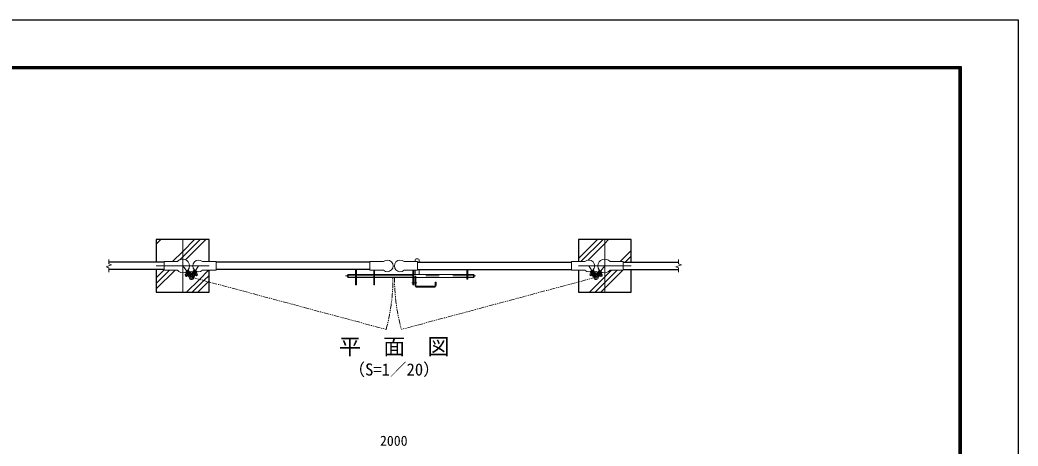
# Model space of a CAD drawing. Units: millimetres, scale not verified. Extents: x -4200 to 4200, y -2970 to 2970.
# Drawn here: x -529 to 4200, y 952 to 2970 of the extents above; entities that cross this region are included whole.
import ezdxf
from ezdxf.enums import TextEntityAlignment as Align

# ---------------------------------------------------------------- set-up
doc = ezdxf.new("R2010")
doc.units = ezdxf.units.MM
doc.header["$LTSCALE"] = 10
doc.linetypes.add('USER1', pattern=[50.8, 31.75, -6.35, 6.35, -6.35])
doc.linetypes.add('USER2', pattern=[5, 2.5, -0.5, 0.5, -0.5, 0.5, -0.5])
for name, color, linetype, lineweight in [('0-0_D-TTL-TXT', 7, 'Continuous', 25), ('0-1_D-BMK', 2, 'USER1', 13), ('0-2_D-STR1', 1, 'Continuous', 25), ('0-3_D-STR3', 3, 'Continuous', 13), ('0-4_D-DCR-HCH', 7, 'Continuous', 13), ('0-6_D-STR4', 7, 'Continuous', 25), ('0-7_D-STR-DIM', 7, 'Continuous', 13), ('0-C_D-TTL', 7, 'Continuous', 25)]:
    doc.layers.add(name, color=color, linetype=linetype, lineweight=lineweight)
doc.styles.add('ＭＳ ゴシック', font='')
doc.styles.get('ＭＳ ゴシック').set_extended_font_data('MS Gothic')

msp = doc.modelspace()

# ---------------------------------------------------------------- linework, layer by layer
at = {"layer": '0-1_D-BMK'}
for p, q in [((241.99, 1929.85), (241.99, 1679.85)), ((2241.99, 1929.85), (2241.99, 1679.85)), ((116.99, 1804.85), (366.99, 1804.85)), ((241.99, 1804.85), (283.83, 1751.12)), ((317.39, 1804.85), (283.83, 1751.12)), ((2116.99, 1804.85), (2366.99, 1804.85)), ((2166.59, 1804.85), (2200.15, 1751.12)), ((2241.99, 1804.85), (2200.15, 1751.12)), ((282.56, 1779.03), (253.15, 1756.13)), ((282.33, 1778.95), (312.72, 1759.96)), ((1013.36, 1757.15), (1628.94, 1757.15)), ((2201.66, 1778.95), (2171.26, 1759.96)), ((2201.42, 1779.03), (2230.83, 1756.13)), ((1326.96, 1724.65), (1352.11, 1724.65))]:
    msp.add_line(p, q, dxfattribs=at)
at = {"layer": '0-1_D-BMK', "linetype": 'USER2'}
for p, q in [((283.83, 1751.12), (1205.85, 1504.07)), ((2200.15, 1751.12), (1278.14, 1504.07))]:
    msp.add_line(p, q, dxfattribs=at)
for centre, start, end in [((283.83, 1751.12), 345, 359.97183), ((2200.15, 1751.12), 180.02817, 195)]:
    msp.add_arc(centre, 954.67, start, end, dxfattribs=at)
at = {"layer": '0-2_D-STR1'}
for p, q in [((154.49, 1822.35), (-108.01, 1822.35)), ((1129.09, 1822.35), (399.89, 1822.35)), ((1354.89, 1822.35), (2084.09, 1822.35)), ((2329.49, 1822.35), (2591.99, 1822.35)), ((154.49, 1787.35), (-108.01, 1787.35)), ((1129.09, 1787.35), (399.89, 1787.35)), ((1354.89, 1787.35), (2084.09, 1787.35)), ((2329.49, 1787.35), (2591.99, 1787.35))]:
    msp.add_line(p, q, dxfattribs=at)
at = {"layer": '0-3_D-STR3'}
for p, q in [((216.84, 1825.2), (154.49, 1825.2)), ((335.89, 1825.2), (399.89, 1825.2)), ((1193.09, 1825.2), (1129.09, 1825.2)), ((1290.89, 1825.2), (1354.89, 1825.2)), ((1342.89, 1833.65), (1342.89, 1825.2)), ((1347.89, 1838.65), (1356.89, 1838.65)), ((1361.89, 1833.65), (1361.89, 1822.35)), ((2148.09, 1825.2), (2084.09, 1825.2)), ((2267.14, 1825.2), (2329.49, 1825.2)), ((260.01, 1768.2), (254.09, 1763.59)), ((260.85, 1754.92), (254.09, 1763.59)), ((270.95, 1754.15), (254.65, 1775.08)), ((272.77, 1755.56), (256.79, 1776.09)), ((258.99, 1776.52), (258.81, 1775.11)), ((258.81, 1775.11), (272.37, 1757.7)), ((265.3, 1781.43), (258.99, 1776.52)), ((261.93, 1774.37), (260.35, 1773.14)), ((266.77, 1759.53), (260.85, 1754.92)), ((262.61, 1770.23), (261.83, 1769.62)), ((269.37, 1761.55), (262.61, 1770.23)), ((265.3, 1781.43), (266.7, 1781.26)), ((282.24, 1762.94), (266.26, 1783.46)), ((268.24, 1779.29), (266.66, 1778.06)), ((266.66, 1778.06), (277.72, 1763.85)), ((266.7, 1781.26), (280.26, 1763.85)), ((283.08, 1765.59), (267.75, 1785.28)), ((269.37, 1761.55), (268.58, 1760.94)), ((272.77, 1755.56), (270.95, 1754.15)), ((279.3, 1765.08), (277.72, 1763.85)), ((282.24, 1762.94), (283.18, 1763.67)), ((282.25, 1764.26), (296.46, 1787.01)), ((284.2, 1763.04), (282.25, 1764.26)), ((284.2, 1763.04), (298.09, 1785.27)), ((297.76, 1782.86), (286.07, 1764.15)), ((288.6, 1764.42), (286.9, 1765.48)), ((298.13, 1779.68), (288.6, 1764.42)), ((295.38, 1760.18), (293.69, 1761.24)), ((294.38, 1756.68), (308.26, 1778.91)), ((294.38, 1756.68), (296.33, 1755.46)), ((306.24, 1777.57), (294.55, 1758.85)), ((296.3, 1755.42), (310.54, 1778.22)), ((298.13, 1779.68), (296.44, 1780.74)), ((297.21, 1763.11), (303.04, 1772.44)), ((298.06, 1762.58), (297.21, 1763.11)), ((299.14, 1783.18), (297.76, 1782.86)), ((305.92, 1778.94), (299.14, 1783.18)), ((306.37, 1757.39), (300.01, 1761.36)), ((303.89, 1771.91), (303.04, 1772.44)), ((312.2, 1766.72), (305.84, 1770.69)), ((305.92, 1778.94), (306.24, 1777.57)), ((306.37, 1757.39), (312.2, 1766.72)), ((1022.39, 1760.65), (1022.39, 1753.65)), ((1025.39, 1763.65), (1061.59, 1763.65)), ((1025.39, 1763.65), (1025.39, 1750.65)), ((1025.39, 1750.65), (1061.59, 1750.65)), ((1066.09, 1787.35), (1066.09, 1714.65)), ((1066.09, 1763.65), (1147.09, 1763.65)), ((1066.09, 1750.65), (1147.09, 1750.65)), ((1147.09, 1784.5), (1147.09, 1714.65)), ((1151.59, 1763.65), (1332.39, 1763.65)), ((1151.59, 1750.65), (1332.39, 1750.65)), ((1336.89, 1784.5), (1336.89, 1714.65)), ((1336.89, 1763.65), (1587.89, 1763.65)), ((1336.89, 1750.65), (1342.89, 1750.65)), ((1342.89, 1784.5), (1342.89, 1763.65)), ((1342.89, 1755.65), (1342.89, 1712.65)), ((1342.89, 1755.65), (1347.39, 1755.65)), ((1347.39, 1755.65), (1347.39, 1712.65)), ((1347.39, 1750.65), (1587.89, 1750.65)), ((1361.89, 1787.35), (1361.89, 1763.65)), ((1587.89, 1787.35), (1587.89, 1742.15)), ((1592.39, 1763.65), (1587.89, 1763.65)), ((1592.39, 1750.65), (1587.89, 1750.65)), ((1592.39, 1787.35), (1592.39, 1742.15)), ((1592.39, 1763.65), (1619.39, 1763.65)), ((1592.39, 1750.65), (1619.39, 1750.65)), ((1619.39, 1763.65), (1619.39, 1750.65)), ((1622.39, 1760.65), (1622.39, 1753.65)), ((2187.68, 1755.42), (2173.44, 1778.22)), ((2189.61, 1756.68), (2175.72, 1778.91)), ((2177.61, 1757.39), (2183.97, 1761.36)), ((2178.06, 1778.94), (2177.74, 1777.57)), ((2177.74, 1777.57), (2189.43, 1758.85)), ((2178.06, 1778.94), (2184.84, 1783.18)), ((2179.06, 1775.45), (2180.76, 1776.51)), ((2180.09, 1771.91), (2180.94, 1772.44)), ((2180.76, 1776.51), (2190.3, 1761.24)), ((2186.77, 1763.11), (2180.94, 1772.44)), ((2184.84, 1783.18), (2186.22, 1782.86)), ((2185.85, 1779.68), (2187.55, 1780.74)), ((2185.85, 1779.68), (2195.38, 1764.42)), ((2199.78, 1763.04), (2185.9, 1785.27)), ((2185.92, 1762.58), (2186.77, 1763.11)), ((2186.22, 1782.86), (2197.91, 1764.15)), ((2201.73, 1764.26), (2187.52, 1787.01)), ((2189.61, 1756.68), (2187.65, 1755.46)), ((2188.6, 1760.18), (2190.3, 1761.24)), ((2195.38, 1764.42), (2197.08, 1765.48)), ((2199.78, 1763.04), (2201.73, 1764.26)), ((2201.74, 1762.94), (2200.8, 1763.67)), ((2200.9, 1765.59), (2216.23, 1785.28)), ((2201.74, 1762.94), (2217.73, 1783.46)), ((2217.28, 1781.26), (2203.72, 1763.85)), ((2204.68, 1765.08), (2206.26, 1763.85)), ((2217.32, 1778.06), (2206.26, 1763.85)), ((2222.06, 1774.37), (2211, 1760.17)), ((2211, 1760.17), (2212.57, 1758.94)), ((2211.21, 1755.56), (2227.19, 1776.09)), ((2211.21, 1755.56), (2213.03, 1754.15)), ((2225.17, 1775.11), (2211.61, 1757.7)), ((2213.03, 1754.15), (2229.33, 1775.08)), ((2214.61, 1761.55), (2221.37, 1770.23)), ((2214.61, 1761.55), (2215.4, 1760.94)), ((2215.74, 1779.29), (2217.32, 1778.06)), ((2217.21, 1759.53), (2223.13, 1754.92)), ((2218.68, 1781.43), (2217.28, 1781.26)), ((2218.68, 1781.43), (2224.99, 1776.52)), ((2221.37, 1770.23), (2222.16, 1769.62)), ((2222.06, 1774.37), (2223.63, 1773.14)), ((2223.13, 1754.92), (2229.89, 1763.59)), ((2223.97, 1768.2), (2229.89, 1763.59)), ((2224.99, 1776.52), (2225.17, 1775.11)), ((1351.89, 1708.15), (1433.89, 1708.15)), ((1351.89, 1703.65), (1433.89, 1703.65)), ((1438.39, 1728.65), (1438.39, 1712.65)), ((1438.39, 1728.65), (1442.89, 1728.65)), ((1442.89, 1728.65), (1442.89, 1712.65)), ((1587.89, 1742.15), (1592.39, 1742.15))]:
    msp.add_line(p, q, dxfattribs=at)
for points in [[(216.84, 1784.5), (154.49, 1784.5), (154.49, 1825.2)], [(335.89, 1784.5), (399.89, 1784.5), (399.89, 1825.2)], [(1193.09, 1784.5), (1129.09, 1784.5), (1129.09, 1825.2)], [(1290.89, 1784.5), (1354.89, 1784.5), (1354.89, 1825.2)], [(2148.09, 1784.5), (2084.09, 1784.5), (2084.09, 1825.2)], [(2267.14, 1784.5), (2329.49, 1784.5), (2329.49, 1825.2)], [(261.93, 1774.37), (272.99, 1760.17), (271.41, 1758.94)], [(304.92, 1775.45), (303.22, 1776.51), (293.69, 1761.24)], [(1061.59, 1787.35), (1061.59, 1714.65), (1066.09, 1714.65)], [(1151.59, 1784.5), (1151.59, 1714.65), (1147.09, 1714.65)], [(1332.39, 1784.5), (1332.39, 1714.65), (1336.89, 1714.65)], [(2177.61, 1757.39), (2171.78, 1766.72), (2178.14, 1770.69)]]:
    msp.add_lwpolyline(points, dxfattribs=at)
for centre in [(283.83, 1751.12), (2200.15, 1751.12)]:
    msp.add_circle(centre, 6.3, dxfattribs=at)
for centre, radius, start, end in [((241.99, 1804.85), 32.35, 218.9806, 141.0194), ((317.39, 1804.85), 27.5, 47.73142, 312.26858), ((1211.59, 1804.85), 27.5, 227.73142, 132.26858), ((1272.39, 1804.85), 27.5, 47.73142, 312.26858), ((1347.89, 1833.65), 5, 90, 180), ((1356.89, 1833.65), 5, 0, 90), ((2166.59, 1804.85), 27.5, 227.73142, 132.26858), ((2241.99, 1804.85), 32.35, 38.9806, 321.0194), ((268.43, 1754.63), 5, 347.17344, 37.90819), ((283.83, 1751.12), 10.8, 97.27686, 18.74636), ((284.21, 1766.92), 5, 217.90819, 259.49832), ((281.83, 1766.8), 5, 277.27686, 328.01161), ((298.79, 1756.2), 5, 148.01161, 198.74636), ((1025.39, 1760.65), 3, 90, 180), ((1025.39, 1753.65), 3, 180, 270), ((1619.39, 1760.65), 3, 0, 90), ((1619.39, 1753.65), 3, 270, 0), ((2200.15, 1751.12), 10.8, 161.25364, 82.72314), ((2185.19, 1756.2), 5, 341.25364, 31.98839), ((2202.15, 1766.8), 5, 211.98839, 262.72314), ((2199.78, 1766.92), 5, 280.50168, 322.09181), ((2215.56, 1754.63), 5, 142.09181, 192.82656), ((1351.89, 1712.65), 9, 180, 270), ((1351.89, 1712.65), 4.5, 180, 270), ((1433.89, 1712.65), 4.5, 270, 0), ((1433.89, 1712.65), 9, 270, 0)]:
    msp.add_arc(centre, radius, start, end, dxfattribs=at)
at = {"layer": '0-4_D-DCR-HCH'}
for p, q in [((116.99, 1907.86), (138.99, 1929.85)), ((255.44, 1834.17), (351.12, 1929.85)), ((2116.99, 1839.57), (2207.27, 1929.85)), ((2129.14, 1825.2), (2233.79, 1929.85)), ((2314.76, 1825.2), (2366.99, 1877.44)), ((2338.42, 1822.35), (2366.99, 1850.92)), ((2364.94, 1822.35), (2366.99, 1824.41)), ((116.99, 1748.76), (154.49, 1786.26)), ((116.99, 1695.73), (205.77, 1784.5)), ((116.99, 1722.24), (179.25, 1784.5)), ((2329.49, 1786.91), (2329.94, 1787.35))]:
    msp.add_line(p, q, dxfattribs=at)
for points in [[(193.44, 1825.2), (241.99, 1873.76), (298.09, 1929.85)], [(229.2, 1834.45), (241.99, 1847.24), (324.6, 1929.85)], [(2162.47, 1832.02), (2241.99, 1911.54), (2260.31, 1929.85)], [(260.22, 1679.85), (321.42, 1741.05), (364.87, 1784.5)], [(286.73, 1679.85), (342.33, 1735.45), (366.99, 1760.11)], [(2169.41, 1679.85), (2241.99, 1752.44), (2274.06, 1784.5)], [(2195.92, 1679.85), (2241.99, 1725.92), (2300.57, 1784.5)], [(2222.44, 1679.85), (2241.99, 1699.41), (2327.09, 1784.5)], [(313.25, 1679.85), (363.24, 1729.85), (366.99, 1733.59)]]:
    msp.add_lwpolyline(points, dxfattribs=at)
at = {"layer": '0-6_D-STR4'}
for p, q in [((116.99, 1929.85), (116.99, 1822.35)), ((2116.99, 1929.85), (2116.99, 1825.2))]:
    msp.add_line(p, q, dxfattribs=at)
for points in [[(366.99, 1825.2), (366.99, 1929.85), (116.99, 1929.85)], [(2366.99, 1822.35), (2366.99, 1929.85), (2116.99, 1929.85)], [(116.99, 1787.35), (116.99, 1679.85), (366.99, 1679.85), (366.99, 1784.5)], [(2116.99, 1784.5), (2116.99, 1679.85), (2366.99, 1679.85), (2366.99, 1787.35)]]:
    msp.add_lwpolyline(points, dxfattribs=at)
at = {"layer": '0-7_D-STR-DIM'}
for p, q in [((-121.22, 1800.04), (-94.79, 1809.66)), ((-108.01, 1795.23), (-121.22, 1800.04)), ((-108.01, 1814.47), (-108.01, 1834.85)), ((-94.79, 1809.66), (-108.01, 1814.47)), ((2578.78, 1800.04), (2605.21, 1809.66)), ((2591.99, 1795.23), (2578.78, 1800.04)), ((2591.99, 1814.47), (2591.99, 1834.85)), ((2605.21, 1809.66), (2591.99, 1814.47)), ((-108.01, 1774.85), (-108.01, 1795.23)), ((2591.99, 1774.85), (2591.99, 1795.23))]:
    msp.add_line(p, q, dxfattribs=at)
at = {"layer": '0-C_D-TTL', "color": 2}
msp.add_lwpolyline([(-4200, 2970), (4200, 2970), (4200, -2970), (-4200, -2970)], close=True, dxfattribs=at)
at = {"layer": '0-C_D-TTL'}
for points in [[(-3930, 2750), (3930, 2750), (3930, -2750), (-3930, -2750)], [(-3927.5, 2747.5), (3927.5, 2747.5), (3927.5, -2747.5), (-3927.5, -2747.5)], [(-3925, 2745), (3925, 2745), (3925, -2745), (-3925, -2745)], [(-3922.5, 2742.5), (3922.5, 2742.5), (3922.5, -2742.5), (-3922.5, -2742.5)], [(-3920, 2740), (3920, 2740), (3920, -2740), (-3920, -2740)]]:
    msp.add_lwpolyline(points, close=True, dxfattribs=at)

# ---------------------------------------------------------------- texts
at = {"layer": '0-0_D-TTL-TXT', "style": 'ＭＳ ゴシック'}
for s, height, p in [('平\u3000面\u3000図', 76.98, (982.09, 1361.33)), ('（S=1／20）', 57.7, (1027.57, 1268.13))]:
    msp.add_text(s, height=height, dxfattribs=at).set_placement(p, align=Align.BOTTOM_LEFT)
at = {"layer": '0-7_D-STR-DIM', "style": 'ＭＳ ゴシック'}
msp.add_text('2000', height=48.09, dxfattribs=at).set_placement((1176.74, 938.12), align=Align.BOTTOM_LEFT)

doc.saveas('drawing.dxf')
